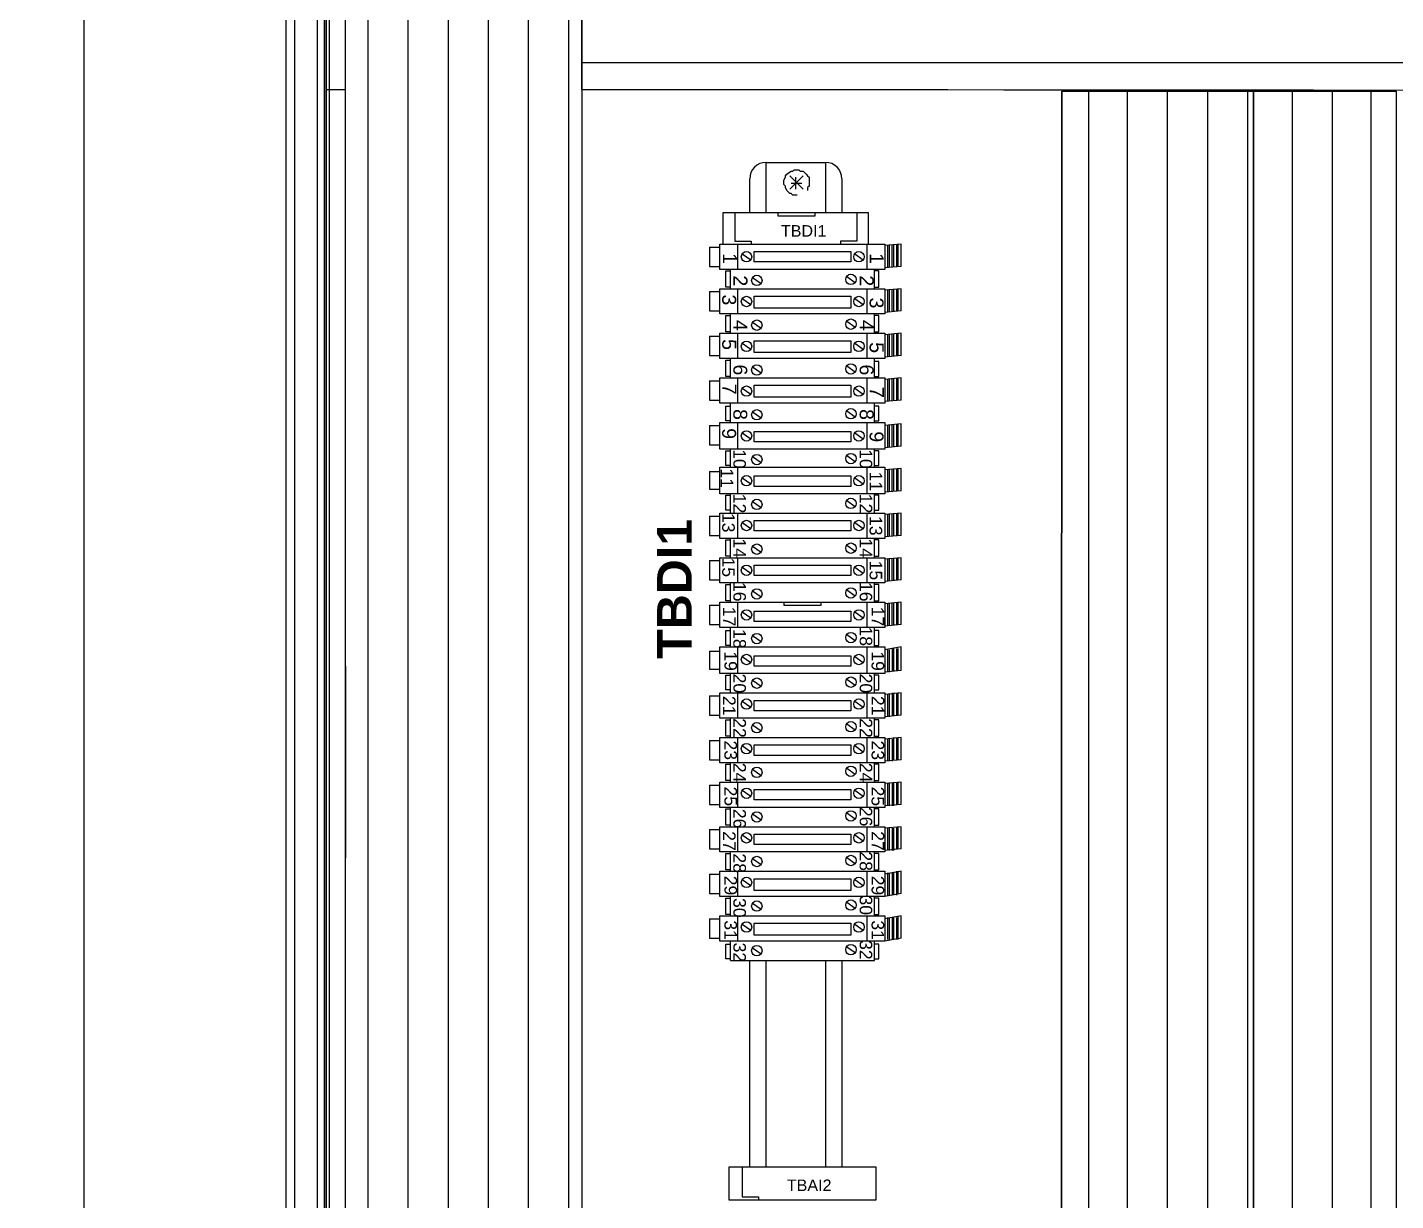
# Model space of a CAD drawing. Header units: inches. Extents: x 100535554 to 201081702, y 63708552 to 127420865.
# Drawn here: x 100541614.4 to 100541700.2, y 63710431.2 to 63710504.7 of the extents above; entities that cross this region are included whole.
import ezdxf

# ---------------------------------------------------------------- set-up
doc = ezdxf.new("R2010")
doc.units = ezdxf.units.IN
doc.header["$MEASUREMENT"] = 0
doc.styles.add('Arial$001H0', font='arial.ttf')
doc.styles.add('Arial$101H0', font='arialbd.ttf')
doc.styles.get("Standard").update_dxf_attribs({"font": 'arial.ttf'})
doc.dimstyles.new('ISO-25', dxfattribs={"dimtxt": 2.5, "dimasz": 2.5, "dimexe": 1.25, "dimexo": 0.625, "dimtad": 1, "dimtxsty": 'Standard', "dimcen": 2.5, "dimadec": 0, "dimazin": 0, "dimtfac": 1, "dimtmove": 0, "dimatfit": 3, "dimfxl": 1, "dimarcsym": 0})

# ---------------------------------------------------------------- blocks, each defined once
blk = doc.blocks.new('*D81')
at = {"color": 3, "lineweight": -2, "ltscale": 10, "transparency": 16777216}
for p, q in [((100541630.044, 63710612.388), (100541616.741, 63710612.388)), ((100541617.991, 63710609.888), (100541617.991, 63710214.076)), ((100541630.044, 63710211.576), (100541616.741, 63710211.576))]:
    blk.add_line(p, q, dxfattribs=at)
at = {"color": 3, "ltscale": 10, "transparency": 16777216}
for points in [[(100541617.575, 63710609.888), (100541618.408, 63710609.888), (100541617.991, 63710612.388)], [(100541617.575, 63710214.076), (100541618.408, 63710214.076), (100541617.991, 63710211.576)]]:
    blk.add_solid(points, dxfattribs=at)
at = {"layer": 'Defpoints', "color": 0, "ltscale": 10, "transparency": 16777216}
for p in [(100541630.669, 63710612.388), (100541617.991, 63710211.576), (100541630.669, 63710211.576)]:
    blk.add_point(p, dxfattribs=at)
at = {"ltscale": 10, "transparency": 16777216, "insert": (100541616.09, 63710411.982), "char_height": 2.5, "attachment_point": 5, "rotation": 90}
blk.add_mtext('2000', dxfattribs=at)

msp = doc.modelspace()

# ---------------------------------------------------------------- linework, layer by layer
at = {"color": 7, "linetype": 'Continuous', "lineweight": 25, "true_color": 0x000007}
for p, q in [((100541630.669, 63710214.092), (100541630.669, 63710612.388)), ((100541631.228, 63710214.092), (100541631.228, 63710610.059)), ((100541632.626, 63710610.059), (100541632.626, 63710214.092)), ((100541633.092, 63710214.092), (100541633.092, 63710610.059)), ((100541633.185, 63710214.092), (100541633.185, 63710610.059)), ((100541633.372, 63710602.79), (100541633.372, 63710222.48)), ((100541635.795, 63710602.79), (100541635.795, 63710222.48)), ((100541638.311, 63710602.79), (100541638.311, 63710222.48)), ((100541640.827, 63710602.79), (100541640.827, 63710222.48)), ((100541643.343, 63710602.79), (100541643.343, 63710420.043)), ((100541645.859, 63710602.79), (100541645.859, 63710222.48)), ((100541648.375, 63710602.79), (100541648.375, 63710222.48)), ((100541633.185, 63710601.019), (100541633.185, 63710224.25)), ((100541634.397, 63710224.25), (100541634.397, 63710601.019)), ((100541649.214, 63710601.019), (100541649.214, 63710222.48)), ((100541855.724, 63710502.517), (100541649.214, 63710502.517)), ((100541649.214, 63710500.839), (100541855.724, 63710500.653)), ((100541680.992, 63710500.746), (100541680.992, 63710223.691)), ((100541683.415, 63710500.746), (100541683.415, 63710335.986)), ((100541685.931, 63710500.746), (100541685.931, 63710335.986)), ((100541688.447, 63710500.746), (100541688.447, 63710223.691)), ((100541690.964, 63710500.746), (100541690.964, 63710223.691)), ((100541693.759, 63710500.746), (100541693.759, 63710333.935)), ((100541696.275, 63710500.746), (100541696.275, 63710333.935)), ((100541698.698, 63710500.746), (100541698.698, 63710223.691)), ((100541634.397, 63710464.682), (100541634.397, 63710452.66))]:
    msp.add_line(p, q, dxfattribs=at)
at = {"color": 7, "linetype": 'Continuous', "lineweight": -2, "true_color": 0x000007}
for p, q in [((100541660.77, 63710496.273), (100541664.497, 63710496.273)), ((100541660.77, 63710493.105), (100541660.77, 63710496.273)), ((100541664.497, 63710496.273), (100541664.497, 63710493.105)), ((100541659.745, 63710493.105), (100541659.745, 63710495.248)), ((100541663.1, 63710494.596), (100541662.261, 63710495.434)), ((100541662.261, 63710494.596), (100541663.1, 63710495.434)), ((100541662.634, 63710494.596), (100541662.634, 63710495.341)), ((100541665.523, 63710495.248), (100541665.523, 63710493.105)), ((100541662.354, 63710494.968), (100541663.006, 63710494.968)), ((100541659.745, 63710433.263), (100541659.745, 63710446.23)), ((100541660.77, 63710433.263), (100541660.77, 63710446.23)), ((100541664.497, 63710446.23), (100541664.497, 63710433.263)), ((100541665.523, 63710446.23), (100541665.523, 63710433.263))]:
    msp.add_line(p, q, dxfattribs=at)
at = {"color": 254, "linetype": 'Continuous', "lineweight": -2, "true_color": 0xdbdbdb}
for p, q in [((100541657.229, 63710490.961), (100541657.229, 63710489.75)), ((100541657.229, 63710490.961), (100541657.881, 63710490.961)), ((100541658.999, 63710489.563), (100541658.999, 63710491.148)), ((100541667.107, 63710489.563), (100541667.107, 63710491.148)), ((100541669.25, 63710491.148), (100541668.225, 63710491.054)), ((100541668.41, 63710489.673), (100541668.41, 63710491.071)), ((100541668.502, 63710489.682), (100541668.502, 63710491.08)), ((100541668.686, 63710489.699), (100541668.686, 63710491.096)), ((100541668.78, 63710489.707), (100541668.78, 63710491.105)), ((100541668.973, 63710489.725), (100541668.973, 63710491.122)), ((100541669.065, 63710489.733), (100541669.065, 63710491.131)), ((100541669.25, 63710489.75), (100541669.25, 63710491.148)), ((100541657.229, 63710489.75), (100541657.881, 63710489.75)), ((100541658.254, 63710488.445), (100541658.254, 63710489.47)), ((100541658.254, 63710489.47), (100541658.533, 63710489.47)), ((100541658.533, 63710488.352), (100541658.533, 63710489.563)), ((100541667.573, 63710489.563), (100541658.533, 63710489.563)), ((100541667.573, 63710488.352), (100541667.573, 63710489.563)), ((100541667.852, 63710489.47), (100541667.573, 63710489.47)), ((100541667.852, 63710488.445), (100541667.852, 63710489.47)), ((100541669.25, 63710489.75), (100541668.225, 63710489.657)), ((100541658.533, 63710488.445), (100541658.254, 63710488.445)), ((100541667.573, 63710488.445), (100541667.852, 63710488.445)), ((100541657.229, 63710488.166), (100541657.229, 63710486.954)), ((100541657.229, 63710488.166), (100541657.881, 63710488.166)), ((100541658.533, 63710488.352), (100541667.573, 63710488.352)), ((100541658.999, 63710486.768), (100541658.999, 63710488.352)), ((100541667.107, 63710486.768), (100541667.107, 63710488.352)), ((100541669.25, 63710488.352), (100541668.225, 63710488.259)), ((100541668.41, 63710486.878), (100541668.41, 63710488.276)), ((100541668.502, 63710486.886), (100541668.502, 63710488.284)), ((100541668.686, 63710486.903), (100541668.686, 63710488.301)), ((100541668.78, 63710486.911), (100541668.78, 63710488.309)), ((100541668.973, 63710486.929), (100541668.973, 63710488.327)), ((100541669.065, 63710486.937), (100541669.065, 63710488.335)), ((100541669.25, 63710486.954), (100541669.25, 63710488.352)), ((100541657.229, 63710486.954), (100541657.881, 63710486.954)), ((100541658.254, 63710485.649), (100541658.254, 63710486.674)), ((100541658.254, 63710486.674), (100541658.533, 63710486.674)), ((100541658.533, 63710485.556), (100541658.533, 63710486.768)), ((100541667.573, 63710486.768), (100541658.533, 63710486.768)), ((100541667.573, 63710485.556), (100541667.573, 63710486.768)), ((100541667.852, 63710486.674), (100541667.573, 63710486.674)), ((100541667.852, 63710485.649), (100541667.852, 63710486.674)), ((100541669.25, 63710486.954), (100541668.225, 63710486.861)), ((100541657.229, 63710485.37), (100541657.229, 63710484.158)), ((100541657.229, 63710485.37), (100541657.881, 63710485.37)), ((100541658.533, 63710485.649), (100541658.254, 63710485.649)), ((100541658.533, 63710485.556), (100541667.573, 63710485.556)), ((100541658.999, 63710483.972), (100541658.999, 63710485.556)), ((100541667.107, 63710483.972), (100541667.107, 63710485.556)), ((100541667.573, 63710485.649), (100541667.852, 63710485.649)), ((100541669.25, 63710485.556), (100541668.225, 63710485.463)), ((100541668.41, 63710484.082), (100541668.41, 63710485.48)), ((100541668.502, 63710484.09), (100541668.502, 63710485.488)), ((100541668.686, 63710484.107), (100541668.686, 63710485.505)), ((100541668.78, 63710484.116), (100541668.78, 63710485.513)), ((100541668.973, 63710484.133), (100541668.973, 63710485.531)), ((100541669.065, 63710484.142), (100541669.065, 63710485.539)), ((100541669.25, 63710484.158), (100541669.25, 63710485.556)), ((100541657.229, 63710484.158), (100541657.881, 63710484.158)), ((100541669.25, 63710484.158), (100541668.225, 63710484.065)), ((100541658.254, 63710482.854), (100541658.254, 63710483.879)), ((100541658.254, 63710483.879), (100541658.533, 63710483.879)), ((100541658.533, 63710482.76), (100541658.533, 63710483.972)), ((100541667.573, 63710483.972), (100541658.533, 63710483.972)), ((100541667.573, 63710482.76), (100541667.573, 63710483.972)), ((100541667.852, 63710483.786), (100541667.573, 63710483.786)), ((100541667.852, 63710482.854), (100541667.852, 63710483.786)), ((100541657.229, 63710482.574), (100541657.229, 63710481.363)), ((100541657.229, 63710482.574), (100541657.881, 63710482.574)), ((100541658.533, 63710482.854), (100541658.254, 63710482.854)), ((100541658.533, 63710482.76), (100541667.573, 63710482.76)), ((100541658.999, 63710481.176), (100541658.999, 63710482.76)), ((100541667.107, 63710481.176), (100541667.107, 63710482.76)), ((100541667.573, 63710482.854), (100541667.852, 63710482.854)), ((100541669.25, 63710482.76), (100541668.225, 63710482.667)), ((100541668.41, 63710481.286), (100541668.41, 63710482.684)), ((100541668.502, 63710481.295), (100541668.502, 63710482.693)), ((100541668.686, 63710481.311), (100541668.686, 63710482.709)), ((100541668.78, 63710481.32), (100541668.78, 63710482.718)), ((100541668.973, 63710481.337), (100541668.973, 63710482.735)), ((100541669.065, 63710481.346), (100541669.065, 63710482.744)), ((100541669.25, 63710481.363), (100541669.25, 63710482.76)), ((100541657.229, 63710481.363), (100541657.881, 63710481.363)), ((100541658.254, 63710480.058), (100541658.254, 63710480.99)), ((100541658.254, 63710480.99), (100541658.533, 63710480.99)), ((100541658.533, 63710479.965), (100541658.533, 63710481.176)), ((100541667.573, 63710481.176), (100541658.533, 63710481.176)), ((100541667.573, 63710479.965), (100541667.573, 63710481.176)), ((100541667.852, 63710480.99), (100541667.573, 63710480.99)), ((100541667.852, 63710480.058), (100541667.852, 63710480.99)), ((100541669.25, 63710481.363), (100541668.225, 63710481.269)), ((100541658.533, 63710480.058), (100541658.254, 63710480.058)), ((100541658.533, 63710479.965), (100541667.573, 63710479.965)), ((100541658.999, 63710478.287), (100541658.999, 63710479.965)), ((100541667.107, 63710478.287), (100541667.107, 63710479.965)), ((100541667.573, 63710480.058), (100541667.852, 63710480.058)), ((100541669.25, 63710479.872), (100541668.225, 63710479.778)), ((100541668.502, 63710478.406), (100541668.502, 63710479.804)), ((100541668.686, 63710478.422), (100541668.686, 63710479.82)), ((100541668.78, 63710478.431), (100541668.78, 63710479.829)), ((100541668.973, 63710478.449), (100541668.973, 63710479.846)), ((100541669.065, 63710478.457), (100541669.065, 63710479.855)), ((100541669.25, 63710478.474), (100541669.25, 63710479.872)), ((100541657.229, 63710479.778), (100541657.229, 63710478.567)), ((100541657.229, 63710479.778), (100541657.881, 63710479.778)), ((100541668.41, 63710478.397), (100541668.41, 63710479.795)), ((100541657.229, 63710478.567), (100541657.881, 63710478.567)), ((100541658.254, 63710477.262), (100541658.254, 63710478.194)), ((100541658.254, 63710478.194), (100541658.533, 63710478.194)), ((100541658.533, 63710477.169), (100541658.533, 63710478.287)), ((100541667.573, 63710478.287), (100541658.533, 63710478.287)), ((100541667.573, 63710477.169), (100541667.573, 63710478.287)), ((100541667.852, 63710478.194), (100541667.573, 63710478.194)), ((100541667.852, 63710477.262), (100541667.852, 63710478.194)), ((100541669.25, 63710478.474), (100541668.225, 63710478.381)), ((100541658.533, 63710477.262), (100541658.254, 63710477.262)), ((100541667.573, 63710477.262), (100541667.852, 63710477.262)), ((100541657.229, 63710476.889), (100541657.229, 63710475.771)), ((100541657.229, 63710476.889), (100541657.881, 63710476.889)), ((100541658.533, 63710477.169), (100541667.573, 63710477.169)), ((100541658.999, 63710475.492), (100541658.999, 63710477.169)), ((100541667.107, 63710475.492), (100541667.107, 63710477.169)), ((100541669.25, 63710477.076), (100541668.225, 63710476.983)), ((100541668.41, 63710475.602), (100541668.41, 63710476.999)), ((100541668.502, 63710475.61), (100541668.502, 63710477.008)), ((100541668.686, 63710475.627), (100541668.686, 63710477.025)), ((100541668.78, 63710475.635), (100541668.78, 63710477.033)), ((100541668.973, 63710475.653), (100541668.973, 63710477.051)), ((100541669.065, 63710475.661), (100541669.065, 63710477.059)), ((100541669.25, 63710475.678), (100541669.25, 63710477.076)), ((100541657.229, 63710475.771), (100541657.881, 63710475.771)), ((100541669.25, 63710475.678), (100541668.225, 63710475.585)), ((100541658.254, 63710474.467), (100541658.254, 63710475.398)), ((100541658.254, 63710475.398), (100541658.533, 63710475.398)), ((100541658.533, 63710474.28), (100541658.533, 63710475.492)), ((100541667.573, 63710475.492), (100541658.533, 63710475.492)), ((100541667.573, 63710474.28), (100541667.573, 63710475.492)), ((100541667.852, 63710475.398), (100541667.573, 63710475.398)), ((100541667.852, 63710474.467), (100541667.852, 63710475.398)), ((100541657.229, 63710474.094), (100541657.229, 63710472.882)), ((100541657.229, 63710474.094), (100541657.881, 63710474.094)), ((100541658.533, 63710474.467), (100541658.254, 63710474.467)), ((100541658.533, 63710474.28), (100541667.573, 63710474.28)), ((100541658.999, 63710472.696), (100541658.999, 63710474.28)), ((100541667.107, 63710472.696), (100541667.107, 63710474.28)), ((100541667.573, 63710474.467), (100541667.852, 63710474.467)), ((100541669.25, 63710474.28), (100541668.225, 63710474.187)), ((100541668.41, 63710472.806), (100541668.41, 63710474.204)), ((100541668.502, 63710472.814), (100541668.502, 63710474.212)), ((100541668.686, 63710472.831), (100541668.686, 63710474.229)), ((100541668.78, 63710472.84), (100541668.78, 63710474.237)), ((100541668.973, 63710472.857), (100541668.973, 63710474.255)), ((100541669.065, 63710472.865), (100541669.065, 63710474.263)), ((100541669.25, 63710472.882), (100541669.25, 63710474.28)), ((100541657.229, 63710472.882), (100541657.881, 63710472.882)), ((100541658.254, 63710471.578), (100541658.254, 63710472.603)), ((100541658.254, 63710472.603), (100541658.533, 63710472.603)), ((100541658.533, 63710471.484), (100541658.533, 63710472.696)), ((100541667.573, 63710472.696), (100541658.533, 63710472.696)), ((100541667.573, 63710471.484), (100541667.573, 63710472.696)), ((100541667.852, 63710472.603), (100541667.573, 63710472.603)), ((100541667.852, 63710471.578), (100541667.852, 63710472.603)), ((100541669.25, 63710472.882), (100541668.225, 63710472.789)), ((100541657.229, 63710471.298), (100541657.229, 63710470.087)), ((100541657.229, 63710471.298), (100541657.881, 63710471.298)), ((100541658.533, 63710471.578), (100541658.254, 63710471.578)), ((100541658.533, 63710471.484), (100541667.573, 63710471.484)), ((100541658.999, 63710469.9), (100541658.999, 63710471.484)), ((100541667.107, 63710469.9), (100541667.107, 63710471.484)), ((100541667.573, 63710471.578), (100541667.852, 63710471.578)), ((100541669.25, 63710471.484), (100541668.225, 63710471.391)), ((100541668.41, 63710470.01), (100541668.41, 63710471.408)), ((100541668.502, 63710470.019), (100541668.502, 63710471.416)), ((100541668.686, 63710470.035), (100541668.686, 63710471.433)), ((100541668.78, 63710470.044), (100541668.78, 63710471.442)), ((100541668.973, 63710470.061), (100541668.973, 63710471.459)), ((100541669.065, 63710470.07), (100541669.065, 63710471.468)), ((100541669.25, 63710470.087), (100541669.25, 63710471.484)), ((100541657.229, 63710470.087), (100541657.881, 63710470.087)), ((100541658.254, 63710468.782), (100541658.254, 63710469.807)), ((100541658.254, 63710469.807), (100541658.533, 63710469.807)), ((100541658.533, 63710468.689), (100541658.533, 63710469.9)), ((100541667.573, 63710469.9), (100541658.533, 63710469.9)), ((100541667.573, 63710468.689), (100541667.573, 63710469.9)), ((100541667.852, 63710469.807), (100541667.573, 63710469.807)), ((100541667.852, 63710468.782), (100541667.852, 63710469.807)), ((100541669.25, 63710470.087), (100541668.225, 63710469.993)), ((100541658.533, 63710468.782), (100541658.254, 63710468.782)), ((100541658.533, 63710468.689), (100541667.573, 63710468.689)), ((100541658.999, 63710467.104), (100541658.999, 63710468.689)), ((100541667.107, 63710467.104), (100541667.107, 63710468.689)), ((100541667.573, 63710468.782), (100541667.852, 63710468.782)), ((100541669.25, 63710468.689), (100541668.225, 63710468.596)), ((100541668.973, 63710467.266), (100541668.973, 63710468.664)), ((100541669.065, 63710467.274), (100541669.065, 63710468.672)), ((100541669.25, 63710467.291), (100541669.25, 63710468.689)), ((100541657.229, 63710468.502), (100541657.229, 63710467.291)), ((100541668.41, 63710467.214), (100541668.41, 63710468.612)), ((100541668.502, 63710467.223), (100541668.502, 63710468.621)), ((100541668.686, 63710467.24), (100541668.686, 63710468.637)), ((100541668.78, 63710467.248), (100541668.78, 63710468.646)), ((100541657.229, 63710467.291), (100541657.881, 63710467.291)), ((100541658.533, 63710465.893), (100541658.533, 63710467.104)), ((100541667.573, 63710467.104), (100541658.533, 63710467.104)), ((100541667.573, 63710465.893), (100541667.573, 63710467.104)), ((100541669.25, 63710467.291), (100541668.225, 63710467.198)), ((100541658.254, 63710465.986), (100541658.254, 63710466.918)), ((100541658.254, 63710466.918), (100541658.533, 63710466.918)), ((100541667.852, 63710466.918), (100541667.573, 63710466.918)), ((100541667.852, 63710465.986), (100541667.852, 63710466.918)), ((100541657.229, 63710465.613), (100541657.229, 63710464.495)), ((100541657.229, 63710465.613), (100541657.881, 63710465.613)), ((100541658.533, 63710465.986), (100541658.254, 63710465.986)), ((100541658.533, 63710465.893), (100541667.573, 63710465.893)), ((100541658.999, 63710464.216), (100541658.999, 63710465.893)), ((100541667.107, 63710464.216), (100541667.107, 63710465.893)), ((100541667.573, 63710465.986), (100541667.852, 63710465.986)), ((100541669.25, 63710465.893), (100541668.225, 63710465.707)), ((100541668.411, 63710464.309), (100541668.411, 63710465.707)), ((100541668.505, 63710464.309), (100541668.505, 63710465.707)), ((100541668.691, 63710464.402), (100541668.691, 63710465.8)), ((100541668.784, 63710464.402), (100541668.784, 63710465.8)), ((100541668.971, 63710464.402), (100541668.971, 63710465.8)), ((100541669.064, 63710464.402), (100541669.064, 63710465.8)), ((100541669.25, 63710464.402), (100541669.25, 63710465.893)), ((100541657.229, 63710464.495), (100541657.881, 63710464.495)), ((100541669.25, 63710464.402), (100541668.225, 63710464.309)), ((100541658.254, 63710463.19), (100541658.254, 63710464.122)), ((100541658.254, 63710464.122), (100541658.533, 63710464.122)), ((100541658.533, 63710463.004), (100541658.533, 63710464.216)), ((100541667.573, 63710464.216), (100541658.533, 63710464.216)), ((100541667.573, 63710463.004), (100541667.573, 63710464.216)), ((100541667.852, 63710464.122), (100541667.573, 63710464.122)), ((100541667.852, 63710463.19), (100541667.852, 63710464.122)), ((100541657.229, 63710462.818), (100541657.229, 63710461.606)), ((100541657.229, 63710462.818), (100541657.881, 63710462.818)), ((100541658.533, 63710463.19), (100541658.254, 63710463.19)), ((100541658.533, 63710463.004), (100541667.573, 63710463.004)), ((100541658.999, 63710461.42), (100541658.999, 63710463.004)), ((100541667.107, 63710461.42), (100541667.107, 63710463.004)), ((100541667.573, 63710463.19), (100541667.852, 63710463.19)), ((100541669.25, 63710463.004), (100541668.225, 63710462.911)), ((100541668.411, 63710461.513), (100541668.411, 63710462.911)), ((100541668.505, 63710461.513), (100541668.505, 63710462.911)), ((100541668.691, 63710461.606), (100541668.691, 63710463.004)), ((100541668.784, 63710461.606), (100541668.784, 63710463.004)), ((100541668.971, 63710461.606), (100541668.971, 63710463.004)), ((100541669.064, 63710461.606), (100541669.064, 63710463.004)), ((100541669.25, 63710461.606), (100541669.25, 63710463.004)), ((100541657.229, 63710461.606), (100541657.881, 63710461.606)), ((100541658.254, 63710460.302), (100541658.254, 63710461.327)), ((100541658.254, 63710461.327), (100541658.533, 63710461.327)), ((100541658.533, 63710460.208), (100541658.533, 63710461.42)), ((100541667.573, 63710461.42), (100541658.533, 63710461.42)), ((100541667.573, 63710460.208), (100541667.573, 63710461.42)), ((100541667.852, 63710461.327), (100541667.573, 63710461.327)), ((100541667.852, 63710460.302), (100541667.852, 63710461.327)), ((100541669.25, 63710461.606), (100541668.225, 63710461.513)), ((100541658.533, 63710460.302), (100541658.254, 63710460.302)), ((100541658.533, 63710460.208), (100541667.573, 63710460.208)), ((100541658.999, 63710458.624), (100541658.999, 63710460.208)), ((100541667.107, 63710458.624), (100541667.107, 63710460.208)), ((100541667.573, 63710460.302), (100541667.852, 63710460.302)), ((100541669.25, 63710460.208), (100541668.225, 63710460.115)), ((100541668.411, 63710458.717), (100541668.411, 63710460.115)), ((100541668.505, 63710458.717), (100541668.505, 63710460.115)), ((100541668.691, 63710458.717), (100541668.691, 63710460.115)), ((100541668.784, 63710458.811), (100541668.784, 63710460.208)), ((100541668.971, 63710458.811), (100541668.971, 63710460.208)), ((100541669.064, 63710458.811), (100541669.064, 63710460.208)), ((100541669.25, 63710458.811), (100541669.25, 63710460.208)), ((100541657.229, 63710460.022), (100541657.229, 63710458.811)), ((100541657.229, 63710460.022), (100541657.881, 63710460.022)), ((100541657.229, 63710458.811), (100541657.881, 63710458.811)), ((100541658.254, 63710457.506), (100541658.254, 63710458.531)), ((100541658.254, 63710458.531), (100541658.533, 63710458.531)), ((100541658.533, 63710457.413), (100541658.533, 63710458.624)), ((100541667.573, 63710458.624), (100541658.533, 63710458.624)), ((100541667.573, 63710457.413), (100541667.573, 63710458.624)), ((100541667.852, 63710458.531), (100541667.573, 63710458.531)), ((100541667.852, 63710457.506), (100541667.852, 63710458.531)), ((100541669.25, 63710458.811), (100541668.225, 63710458.717)), ((100541658.533, 63710457.506), (100541658.254, 63710457.506)), ((100541667.573, 63710457.506), (100541667.852, 63710457.506)), ((100541657.229, 63710457.226), (100541657.229, 63710456.015)), ((100541657.229, 63710457.226), (100541657.881, 63710457.226)), ((100541658.533, 63710457.413), (100541667.573, 63710457.413)), ((100541658.999, 63710455.828), (100541658.999, 63710457.413)), ((100541667.107, 63710455.828), (100541667.107, 63710457.413)), ((100541669.25, 63710457.413), (100541668.225, 63710457.319)), ((100541668.411, 63710455.922), (100541668.411, 63710457.319)), ((100541668.505, 63710455.922), (100541668.505, 63710457.319)), ((100541668.691, 63710455.922), (100541668.691, 63710457.319)), ((100541668.784, 63710455.922), (100541668.784, 63710457.413)), ((100541668.971, 63710456.015), (100541668.971, 63710457.413)), ((100541669.064, 63710456.015), (100541669.064, 63710457.413)), ((100541669.25, 63710456.015), (100541669.25, 63710457.413)), ((100541657.229, 63710456.015), (100541657.881, 63710456.015)), ((100541658.533, 63710454.617), (100541658.533, 63710455.828)), ((100541667.573, 63710455.828), (100541658.533, 63710455.828)), ((100541667.573, 63710454.617), (100541667.573, 63710455.828)), ((100541669.25, 63710456.015), (100541668.225, 63710455.922)), ((100541658.254, 63710454.71), (100541658.254, 63710455.735)), ((100541658.254, 63710455.735), (100541658.533, 63710455.735)), ((100541667.852, 63710455.735), (100541667.573, 63710455.735)), ((100541667.852, 63710454.71), (100541667.852, 63710455.735)), ((100541657.229, 63710454.431), (100541657.229, 63710453.219)), ((100541657.229, 63710454.431), (100541657.881, 63710454.431)), ((100541658.533, 63710454.71), (100541658.254, 63710454.71)), ((100541658.533, 63710454.617), (100541667.573, 63710454.617)), ((100541658.999, 63710453.033), (100541658.999, 63710454.617)), ((100541667.107, 63710453.033), (100541667.107, 63710454.617)), ((100541667.573, 63710454.71), (100541667.852, 63710454.71)), ((100541669.25, 63710454.617), (100541668.225, 63710454.524)), ((100541668.411, 63710453.126), (100541668.411, 63710454.524)), ((100541668.505, 63710453.126), (100541668.505, 63710454.524)), ((100541668.691, 63710453.126), (100541668.691, 63710454.524)), ((100541668.784, 63710453.126), (100541668.784, 63710454.524)), ((100541668.971, 63710453.219), (100541668.971, 63710454.617)), ((100541669.064, 63710453.219), (100541669.064, 63710454.617)), ((100541669.25, 63710453.219), (100541669.25, 63710454.617)), ((100541657.229, 63710453.219), (100541657.881, 63710453.219)), ((100541669.25, 63710453.219), (100541668.225, 63710453.126)), ((100541658.254, 63710451.914), (100541658.254, 63710452.94)), ((100541658.254, 63710452.94), (100541658.533, 63710452.94)), ((100541658.533, 63710451.821), (100541658.533, 63710453.033)), ((100541667.573, 63710453.033), (100541658.533, 63710453.033)), ((100541667.573, 63710451.821), (100541667.573, 63710453.033)), ((100541667.852, 63710452.94), (100541667.573, 63710452.94)), ((100541667.852, 63710451.914), (100541667.852, 63710452.94)), ((100541657.229, 63710451.635), (100541657.229, 63710450.423)), ((100541657.229, 63710451.635), (100541657.881, 63710451.635)), ((100541658.533, 63710451.914), (100541658.254, 63710451.914)), ((100541658.533, 63710451.821), (100541667.573, 63710451.821)), ((100541658.999, 63710450.237), (100541658.999, 63710451.821)), ((100541667.107, 63710450.237), (100541667.107, 63710451.821)), ((100541667.573, 63710451.914), (100541667.852, 63710451.914)), ((100541669.25, 63710451.821), (100541668.225, 63710451.635)), ((100541668.411, 63710450.33), (100541668.411, 63710451.728)), ((100541668.505, 63710450.33), (100541668.505, 63710451.728)), ((100541668.691, 63710450.33), (100541668.691, 63710451.728)), ((100541668.784, 63710450.33), (100541668.784, 63710451.728)), ((100541668.971, 63710450.33), (100541668.971, 63710451.821)), ((100541669.064, 63710450.423), (100541669.064, 63710451.821)), ((100541669.25, 63710450.423), (100541669.25, 63710451.821)), ((100541657.229, 63710450.423), (100541657.881, 63710450.423)), ((100541658.254, 63710449.119), (100541658.254, 63710450.144)), ((100541658.254, 63710450.144), (100541658.533, 63710450.144)), ((100541658.533, 63710449.026), (100541658.533, 63710450.237)), ((100541667.573, 63710450.237), (100541658.533, 63710450.237)), ((100541667.573, 63710449.026), (100541667.573, 63710450.237)), ((100541667.852, 63710450.144), (100541667.573, 63710450.144)), ((100541667.852, 63710449.119), (100541667.852, 63710450.144)), ((100541669.25, 63710450.423), (100541668.225, 63710450.237)), ((100541658.533, 63710449.119), (100541658.254, 63710449.119)), ((100541658.533, 63710449.026), (100541667.573, 63710449.026)), ((100541658.999, 63710447.441), (100541658.999, 63710449.026)), ((100541667.107, 63710447.441), (100541667.107, 63710449.026)), ((100541667.573, 63710449.119), (100541667.852, 63710449.119)), ((100541669.25, 63710449.026), (100541668.225, 63710448.839)), ((100541668.411, 63710447.534), (100541668.411, 63710448.932)), ((100541668.505, 63710447.534), (100541668.505, 63710448.932)), ((100541668.691, 63710447.534), (100541668.691, 63710448.932)), ((100541668.784, 63710447.534), (100541668.784, 63710448.932)), ((100541668.971, 63710447.534), (100541668.971, 63710448.932)), ((100541669.064, 63710447.534), (100541669.064, 63710449.026)), ((100541669.25, 63710447.628), (100541669.25, 63710449.026)), ((100541657.229, 63710448.839), (100541657.229, 63710447.628)), ((100541657.229, 63710448.839), (100541657.881, 63710448.839)), ((100541657.229, 63710447.628), (100541657.881, 63710447.628)), ((100541658.254, 63710446.323), (100541658.254, 63710447.255)), ((100541658.254, 63710447.255), (100541658.533, 63710447.255)), ((100541658.533, 63710446.23), (100541658.533, 63710447.441)), ((100541667.573, 63710447.441), (100541658.533, 63710447.441)), ((100541667.573, 63710446.23), (100541667.573, 63710447.441)), ((100541667.852, 63710447.255), (100541667.573, 63710447.255)), ((100541667.852, 63710446.323), (100541667.852, 63710447.255)), ((100541669.25, 63710447.628), (100541668.225, 63710447.441)), ((100541658.533, 63710446.323), (100541658.254, 63710446.323)), ((100541658.533, 63710446.23), (100541667.573, 63710446.23)), ((100541667.573, 63710446.323), (100541667.852, 63710446.323))]:
    msp.add_line(p, q, dxfattribs=at)
at = {"ltscale": 10}
for p, q in [((100541659.279, 63710490.544), (100541659.81, 63710490.167)), ((100541666.328, 63710490.544), (100541666.86, 63710490.167)), ((100541659.927, 63710489.06), (100541660.459, 63710488.683)), ((100541665.827, 63710489.123), (100541666.359, 63710488.746)), ((100541659.279, 63710487.735), (100541659.81, 63710487.358)), ((100541666.328, 63710487.735), (100541666.86, 63710487.358)), ((100541659.927, 63710486.251), (100541660.459, 63710485.874)), ((100541665.827, 63710486.314), (100541666.359, 63710485.937)), ((100541659.279, 63710484.926), (100541659.81, 63710484.549)), ((100541666.328, 63710484.926), (100541666.86, 63710484.549)), ((100541659.927, 63710483.442), (100541660.459, 63710483.065)), ((100541665.827, 63710483.505), (100541666.359, 63710483.128)), ((100541659.279, 63710482.117), (100541659.81, 63710481.74)), ((100541666.328, 63710482.117), (100541666.86, 63710481.74)), ((100541665.827, 63710480.696), (100541666.359, 63710480.319)), ((100541659.927, 63710480.633), (100541660.459, 63710480.256)), ((100541659.279, 63710479.308), (100541659.81, 63710478.931)), ((100541666.328, 63710479.308), (100541666.86, 63710478.931)), ((100541659.927, 63710477.824), (100541660.459, 63710477.447)), ((100541665.827, 63710477.887), (100541666.359, 63710477.51)), ((100541659.279, 63710476.499), (100541659.81, 63710476.122)), ((100541666.328, 63710476.499), (100541666.86, 63710476.122)), ((100541659.927, 63710475.015), (100541660.459, 63710474.638)), ((100541665.827, 63710475.078), (100541666.359, 63710474.701)), ((100541659.279, 63710473.69), (100541659.81, 63710473.313)), ((100541666.328, 63710473.69), (100541666.86, 63710473.313)), ((100541659.927, 63710472.205), (100541660.459, 63710471.829)), ((100541665.827, 63710472.269), (100541666.359, 63710471.892)), ((100541659.279, 63710470.881), (100541659.81, 63710470.504)), ((100541666.328, 63710470.881), (100541666.86, 63710470.504)), ((100541659.927, 63710469.396), (100541660.459, 63710469.02)), ((100541665.827, 63710469.46), (100541666.359, 63710469.083)), ((100541657.229, 63710468.502), (100541657.881, 63710468.502)), ((100541659.279, 63710468.085), (100541659.81, 63710467.708)), ((100541666.328, 63710468.085), (100541666.86, 63710467.708)), ((100541659.927, 63710466.601), (100541660.459, 63710466.224)), ((100541665.827, 63710466.664), (100541666.359, 63710466.288)), ((100541659.279, 63710465.289), (100541659.81, 63710464.913)), ((100541666.328, 63710465.289), (100541666.86, 63710464.913)), ((100541659.927, 63710463.805), (100541660.459, 63710463.429)), ((100541665.827, 63710463.868), (100541666.359, 63710463.492)), ((100541659.279, 63710462.493), (100541659.81, 63710462.117)), ((100541666.328, 63710462.493), (100541666.86, 63710462.117)), ((100541659.927, 63710461.009), (100541660.459, 63710460.633)), ((100541665.827, 63710461.073), (100541666.359, 63710460.696)), ((100541659.279, 63710459.698), (100541659.81, 63710459.321)), ((100541666.328, 63710459.698), (100541666.86, 63710459.321)), ((100541659.927, 63710458.214), (100541660.459, 63710457.837)), ((100541665.827, 63710458.277), (100541666.359, 63710457.9)), ((100541659.279, 63710456.902), (100541659.81, 63710456.526)), ((100541666.328, 63710456.902), (100541666.86, 63710456.526)), ((100541659.927, 63710455.418), (100541660.459, 63710455.041)), ((100541665.827, 63710455.481), (100541666.359, 63710455.105)), ((100541659.279, 63710454.106), (100541659.81, 63710453.73)), ((100541666.328, 63710454.106), (100541666.86, 63710453.73)), ((100541659.927, 63710452.622), (100541660.459, 63710452.246)), ((100541665.827, 63710452.685), (100541666.359, 63710452.309)), ((100541659.279, 63710451.311), (100541659.81, 63710450.934)), ((100541666.328, 63710451.311), (100541666.86, 63710450.934)), ((100541659.927, 63710449.826), (100541660.459, 63710449.45)), ((100541665.827, 63710449.89), (100541666.359, 63710449.513)), ((100541659.279, 63710448.515), (100541659.81, 63710448.138)), ((100541666.328, 63710448.515), (100541666.86, 63710448.138)), ((100541659.927, 63710447.031), (100541660.459, 63710446.654)), ((100541665.827, 63710447.094), (100541666.359, 63710446.718))]:
    msp.add_line(p, q, dxfattribs=at)
at = {"color": 7, "linetype": 'Continuous', "lineweight": -2, "true_color": 0x000007}
for points in [[(100541649.214, 63710601.578), (100541649.214, 63710222.48), (100541633.185, 63710222.48), (100541633.185, 63710601.578)], [(100541855.724, 63710512.675), (100541855.724, 63710500.653), (100541649.214, 63710500.839), (100541649.214, 63710512.861)], [(100541691.336, 63710500.746), (100541691.336, 63710223.691), (100541679.222, 63710223.691), (100541679.315, 63710500.746)], [(100541700.283, 63710223.691), (100541691.336, 63710223.691), (100541691.336, 63710500.746), (100541700.283, 63710500.746)]]:
    msp.add_lwpolyline(points, close=True, dxfattribs=at)
at = {"color": 7, "linetype": 'Continuous', "lineweight": 25, "true_color": 0x000007}
for points in [[(100541634.397, 63710512.861), (100541633.185, 63710512.861), (100541633.185, 63710500.839), (100541634.397, 63710500.839)], [(100541679.315, 63710500.746), (100541679.222, 63710223.691), (100541691.336, 63710223.691), (100541691.336, 63710500.746)]]:
    msp.add_lwpolyline(points, dxfattribs=at)
at = {"color": 7, "linetype": 'Continuous', "lineweight": -2, "true_color": 0x000007}
msp.add_lwpolyline([(100541662.727, 63710494.223), (100541662.447, 63710494.223), (100541662.354, 63710494.316), (100541662.261, 63710494.316), (100541662.168, 63710494.409), (100541662.074, 63710494.502), (100541661.981, 63710494.689), (100541661.981, 63710494.782), (100541661.888, 63710494.875), (100541661.888, 63710495.062), (100541661.888, 63710495.155), (100541661.981, 63710495.341), (100541661.981, 63710495.434), (100541662.074, 63710495.528), (100541662.168, 63710495.621), (100541662.354, 63710495.714), (100541662.447, 63710495.714), (100541662.54, 63710495.807), (100541662.727, 63710495.807), (100541662.82, 63710495.807), (100541662.913, 63710495.714), (100541663.1, 63710495.714), (100541663.193, 63710495.621), (100541663.286, 63710495.528), (100541663.379, 63710495.434), (100541663.472, 63710495.341), (100541663.472, 63710495.155), (100541663.472, 63710495.062), (100541663.472, 63710494.875), (100541663.472, 63710494.782), (100541663.379, 63710494.689), (100541663.379, 63710494.502)], dxfattribs=at)
at = {"color": 4, "linetype": 'Continuous', "lineweight": -2, "true_color": 0x000004}
for points in [[(100541658.067, 63710491.148), (100541667.2, 63710491.148), (100541667.2, 63710493.105), (100541658.067, 63710493.105)], [(100541658.44, 63710431.213), (100541667.666, 63710431.213), (100541667.666, 63710433.263), (100541658.44, 63710433.263)]]:
    msp.add_lwpolyline(points, close=True, dxfattribs=at)
for points in [[(100541658.813, 63710493.105), (100541658.813, 63710491.334), (100541659.838, 63710491.334), (100541659.838, 63710491.148)], [(100541661.515, 63710493.105), (100541661.515, 63710492.918), (100541663.845, 63710492.918), (100541663.845, 63710493.105)], [(100541666.454, 63710493.105), (100541666.454, 63710491.334), (100541665.429, 63710491.334), (100541665.429, 63710491.148)], [(100541661.888, 63710468.689), (100541661.888, 63710468.502), (100541664.218, 63710468.502), (100541664.218, 63710468.689)], [(100541659.279, 63710433.263), (100541659.279, 63710431.399), (100541660.304, 63710431.399), (100541660.304, 63710431.213)]]:
    msp.add_lwpolyline(points, dxfattribs=at)
at = {"color": 254, "linetype": 'Continuous', "lineweight": -2, "true_color": 0xdbdbdb}
for points in [[(100541668.225, 63710489.563), (100541657.881, 63710489.563), (100541657.881, 63710491.148), (100541668.225, 63710491.148)], [(100541666.082, 63710490.029), (100541660.024, 63710490.029), (100541660.024, 63710490.682), (100541666.082, 63710490.682)], [(100541668.225, 63710486.768), (100541657.881, 63710486.768), (100541657.881, 63710488.352), (100541668.225, 63710488.352)], [(100541666.082, 63710487.14), (100541660.024, 63710487.14), (100541660.024, 63710487.886), (100541666.082, 63710487.886)], [(100541668.225, 63710483.972), (100541657.881, 63710483.972), (100541657.881, 63710485.556), (100541668.225, 63710485.556)], [(100541666.082, 63710484.345), (100541660.024, 63710484.345), (100541660.024, 63710485.09), (100541666.082, 63710485.09)], [(100541668.225, 63710481.176), (100541657.881, 63710481.176), (100541657.881, 63710482.76), (100541668.225, 63710482.76)], [(100541666.082, 63710481.549), (100541660.024, 63710481.549), (100541660.024, 63710482.295), (100541666.082, 63710482.295)], [(100541668.225, 63710478.287), (100541657.881, 63710478.287), (100541657.881, 63710479.965), (100541668.225, 63710479.965)], [(100541666.082, 63710478.753), (100541660.024, 63710478.753), (100541660.024, 63710479.406), (100541666.082, 63710479.406)], [(100541668.225, 63710475.492), (100541657.881, 63710475.492), (100541657.881, 63710477.169), (100541668.225, 63710477.169)], [(100541666.082, 63710475.958), (100541660.024, 63710475.958), (100541660.024, 63710476.61), (100541666.082, 63710476.61)], [(100541668.225, 63710472.696), (100541657.881, 63710472.696), (100541657.881, 63710474.28), (100541668.225, 63710474.28)], [(100541666.082, 63710473.162), (100541660.024, 63710473.162), (100541660.024, 63710473.814), (100541666.082, 63710473.814)], [(100541668.225, 63710469.9), (100541657.881, 63710469.9), (100541657.881, 63710471.484), (100541668.225, 63710471.484)], [(100541666.082, 63710470.366), (100541660.024, 63710470.366), (100541660.024, 63710471.018), (100541666.082, 63710471.018)], [(100541668.225, 63710467.104), (100541657.881, 63710467.104), (100541657.881, 63710468.689), (100541668.225, 63710468.689)], [(100541666.082, 63710467.477), (100541660.024, 63710467.477), (100541660.024, 63710468.13), (100541666.082, 63710468.13)], [(100541668.225, 63710464.216), (100541657.881, 63710464.216), (100541657.881, 63710465.893), (100541668.225, 63710465.893)], [(100541666.082, 63710464.682), (100541660.024, 63710464.682), (100541660.024, 63710465.334), (100541666.082, 63710465.334)], [(100541668.225, 63710461.42), (100541657.881, 63710461.42), (100541657.881, 63710463.004), (100541668.225, 63710463.004)], [(100541666.082, 63710461.886), (100541660.024, 63710461.886), (100541660.024, 63710462.538), (100541666.082, 63710462.538)], [(100541668.225, 63710458.624), (100541657.881, 63710458.624), (100541657.881, 63710460.208), (100541668.225, 63710460.208)], [(100541666.082, 63710459.09), (100541660.024, 63710459.09), (100541660.024, 63710459.742), (100541666.082, 63710459.742)], [(100541668.225, 63710455.828), (100541657.881, 63710455.828), (100541657.881, 63710457.413), (100541668.225, 63710457.413)], [(100541666.082, 63710456.294), (100541660.024, 63710456.294), (100541660.024, 63710456.947), (100541666.082, 63710456.947)], [(100541668.225, 63710453.033), (100541657.881, 63710453.033), (100541657.881, 63710454.617), (100541668.225, 63710454.617)], [(100541666.082, 63710453.499), (100541660.024, 63710453.499), (100541660.024, 63710454.151), (100541666.082, 63710454.151)], [(100541668.225, 63710450.237), (100541657.881, 63710450.237), (100541657.881, 63710451.821), (100541668.225, 63710451.821)], [(100541666.082, 63710450.61), (100541660.024, 63710450.61), (100541660.024, 63710451.355), (100541666.082, 63710451.355)], [(100541668.225, 63710447.441), (100541657.881, 63710447.441), (100541657.881, 63710449.026), (100541668.225, 63710449.026)], [(100541666.082, 63710447.814), (100541660.024, 63710447.814), (100541660.024, 63710448.56), (100541666.082, 63710448.56)]]:
    msp.add_lwpolyline(points, close=True, dxfattribs=at)
at = {"ltscale": 10}
for centre in [(100541659.545, 63710490.356), (100541666.594, 63710490.356), (100541666.093, 63710488.935), (100541660.193, 63710488.871), (100541659.545, 63710487.546), (100541666.594, 63710487.546), (100541660.193, 63710486.062), (100541666.093, 63710486.126), (100541659.545, 63710484.737), (100541666.594, 63710484.737), (100541660.193, 63710483.253), (100541666.093, 63710483.317), (100541659.545, 63710481.928), (100541666.594, 63710481.928), (100541660.193, 63710480.444), (100541666.093, 63710480.508), (100541659.545, 63710479.119), (100541666.594, 63710479.119), (100541660.193, 63710477.635), (100541666.093, 63710477.699), (100541659.545, 63710476.31), (100541666.594, 63710476.31), (100541660.193, 63710474.826), (100541666.093, 63710474.89), (100541659.545, 63710473.501), (100541666.594, 63710473.501), (100541660.193, 63710472.017), (100541666.093, 63710472.081), (100541659.545, 63710470.692), (100541666.594, 63710470.692), (100541660.193, 63710469.208), (100541666.093, 63710469.271), (100541659.545, 63710467.897), (100541666.594, 63710467.897), (100541660.193, 63710466.413), (100541666.093, 63710466.476), (100541659.545, 63710465.101), (100541666.594, 63710465.101), (100541660.193, 63710463.617), (100541666.093, 63710463.68), (100541659.545, 63710462.305), (100541666.594, 63710462.305), (100541660.193, 63710460.821), (100541666.093, 63710460.884), (100541659.545, 63710459.509), (100541666.594, 63710459.509), (100541660.193, 63710458.025), (100541666.093, 63710458.089), (100541659.545, 63710456.714), (100541666.594, 63710456.714), (100541660.193, 63710455.23), (100541666.093, 63710455.293), (100541659.545, 63710453.918), (100541666.594, 63710453.918), (100541660.193, 63710452.434), (100541666.093, 63710452.497), (100541659.545, 63710451.122), (100541666.594, 63710451.122), (100541660.193, 63710449.638), (100541666.093, 63710449.702), (100541659.545, 63710448.327), (100541666.594, 63710448.327), (100541666.093, 63710446.906), (100541660.193, 63710446.843)]:
    msp.add_circle(centre, 0.326, dxfattribs=at)
for centre, start, end in [((100541660.77, 63710495.248), 90, 180), ((100541664.497, 63710495.248), 0, 90)]:
    msp.add_arc(centre, 1.025, start, end, dxfattribs=at)

# ---------------------------------------------------------------- texts
at = {"color": 7, "true_color": 0x000007, "style": 'Arial$001H0'}
for s, height, p in [('TBDI1', 0.7211, (100541661.702, 63710491.614)), ('TBAI2', 0.7219, (100541662.074, 63710431.772))]:
    msp.add_text(s, height=height, dxfattribs=at).set_placement(p)
at = {"color": 7, "true_color": 0x000007}
for s, height, rotation, style, p in [('1', 0.884, 270, 'Arial$001H0', (100541658.067, 63710490.588)), ('1', 0.884, 270, 'Arial$001H0', (100541667.271, 63710490.588)), ('2', 0.884, 270, 'Arial$001H0', (100541658.72, 63710489.191)), ('2', 0.884, 270, 'Arial$001H0', (100541666.641, 63710489.191)), ('3', 0.874, 270, 'Arial$001H0', (100541658.02, 63710487.99)), ('3', 0.874, 270, 'Arial$001H0', (100541667.264, 63710487.793)), ('4', 0.886, 270, 'Arial$001H0', (100541658.72, 63710486.395)), ('4', 0.886, 270, 'Arial$001H0', (100541666.641, 63710486.395)), ('5', 0.884, 270, 'Arial$001H0', (100541658.02, 63710485.194)), ('5', 0.884, 270, 'Arial$001H0', (100541667.264, 63710484.997)), ('6', 0.874, 270, 'Arial$001H0', (100541658.72, 63710483.599)), ('6', 0.874, 270, 'Arial$001H0', (100541666.641, 63710483.599)), ('7', 0.893, 270, 'Arial$001H0', (100541658.02, 63710482.398)), ('7', 0.893, 270, 'Arial$001H0', (100541667.264, 63710482.201)), ('8', 0.874, 270, 'Arial$001H0', (100541658.72, 63710480.803)), ('8', 0.874, 270, 'Arial$001H0', (100541666.641, 63710480.803)), ('9', 0.874, 270, 'Arial$001H0', (100541658.02, 63710479.603)), ('9', 0.874, 270, 'Arial$001H0', (100541667.264, 63710479.406)), ('10', 0.7887, 270, 'Arial$001H0', (100541658.72, 63710478.287)), ('10', 0.7887, 270, 'Arial$001H0', (100541666.641, 63710478.287)), ('11', 0.7926, 270, 'Arial$001H0', (100541657.926, 63710477.087)), ('11', 0.7926, 270, 'Arial$001H0', (100541667.264, 63710476.889)), ('12', 0.7926, 270, 'Arial$001H0', (100541658.72, 63710475.492)), ('12', 0.7926, 270, 'Arial$001H0', (100541666.641, 63710475.492)), ('TBDI1', 2.1737, 90, 'Arial$101H0', (100541656.11, 63710465.147)), ('13', 0.7887, 270, 'Arial$001H0', (100541658.02, 63710474.291)), ('13', 0.7887, 270, 'Arial$001H0', (100541667.264, 63710474.094)), ('14', 0.7926, 270, 'Arial$001H0', (100541658.72, 63710472.696)), ('14', 0.7926, 270, 'Arial$001H0', (100541666.641, 63710472.696)), ('15', 0.7887, 270, 'Arial$001H0', (100541658.02, 63710471.495)), ('15', 0.7887, 270, 'Arial$001H0', (100541667.264, 63710471.298)), ('16', 0.7887, 270, 'Arial$001H0', (100541658.72, 63710469.96)), ('16', 0.7887, 270, 'Arial$001H0', (100541666.641, 63710469.96)), ('17', 0.7926, 270, 'Arial$001H0', (100541658.067, 63710468.409)), ('17', 0.7926, 270, 'Arial$001H0', (100541667.386, 63710468.409)), ('18', 0.7887, 270, 'Arial$001H0', (100541666.641, 63710467.17)), ('18', 0.7887, 270, 'Arial$001H0', (100541658.72, 63710467.011)), ('19', 0.7887, 270, 'Arial$001H0', (100541658.16, 63710465.613)), ('19', 0.7887, 270, 'Arial$001H0', (100541667.386, 63710465.613)), ('20', 0.7887, 270, 'Arial$001H0', (100541658.72, 63710464.216)), ('20', 0.7887, 270, 'Arial$001H0', (100541666.641, 63710464.216)), ('21', 0.7926, 270, 'Arial$001H0', (100541658.067, 63710462.818)), ('21', 0.7926, 270, 'Arial$001H0', (100541667.386, 63710462.818)), ('22', 0.7926, 270, 'Arial$001H0', (100541658.72, 63710461.42)), ('22', 0.7926, 270, 'Arial$001H0', (100541666.641, 63710461.42)), ('23', 0.7887, 270, 'Arial$001H0', (100541658.16, 63710460.022)), ('23', 0.7887, 270, 'Arial$001H0', (100541667.386, 63710460.022)), ('24', 0.7926, 270, 'Arial$001H0', (100541658.72, 63710458.624)), ('24', 0.7926, 270, 'Arial$001H0', (100541666.641, 63710458.624)), ('25', 0.7887, 270, 'Arial$001H0', (100541658.16, 63710457.133)), ('25', 0.7887, 270, 'Arial$001H0', (100541667.386, 63710457.133)), ('26', 0.7887, 270, 'Arial$001H0', (100541666.641, 63710455.862)), ('26', 0.7887, 270, 'Arial$001H0', (100541658.72, 63710455.735)), ('27', 0.7926, 270, 'Arial$001H0', (100541658.067, 63710454.337)), ('27', 0.7926, 270, 'Arial$001H0', (100541667.386, 63710454.337)), ('28', 0.7887, 270, 'Arial$001H0', (100541658.72, 63710452.94)), ('28', 0.7887, 270, 'Arial$001H0', (100541666.641, 63710453.067)), ('29', 0.7887, 270, 'Arial$001H0', (100541658.16, 63710451.542)), ('29', 0.7887, 270, 'Arial$001H0', (100541667.386, 63710451.542)), ('30', 0.7887, 270, 'Arial$001H0', (100541658.72, 63710450.144)), ('30', 0.7887, 270, 'Arial$001H0', (100541666.641, 63710450.303)), ('31', 0.7887, 270, 'Arial$001H0', (100541658.16, 63710448.746)), ('31', 0.7887, 270, 'Arial$001H0', (100541667.386, 63710448.746)), ('32', 0.7887, 270, 'Arial$001H0', (100541658.72, 63710447.348)), ('32', 0.7887, 270, 'Arial$001H0', (100541666.641, 63710447.507))]:
    msp.add_text(s, height=height, rotation=rotation, dxfattribs=dict(at, style=style)).set_placement(p)

# ---------------------------------------------------------------- dimensions: what is measured, and where the dimension line sits
at = {"ltscale": 10}
dim = msp.add_linear_dim(base=(100541617.991, 63710211.576), p1=(100541630.669, 63710612.388), p2=(100541630.669, 63710211.576), angle=90, text='2000', dimstyle='ISO-25', override={"dimclrd": 3, "dimclre": 3, "dimclrt": 256, "dimtfillclr": 3}, dxfattribs=at)
dim.commit()
dim.dimension.update_dxf_attribs({"geometry": '*D81', "text_midpoint": (100541616.09, 63710411.982)})

doc.saveas('drawing.dxf')
